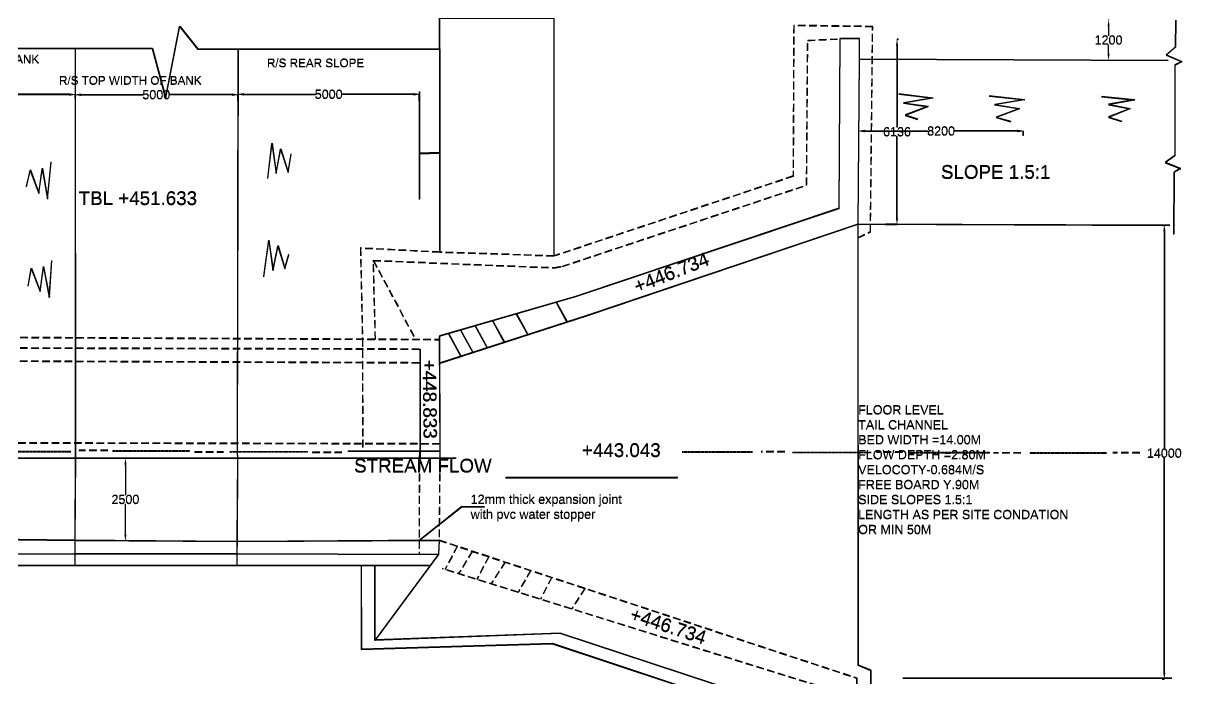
# Model space of a CAD drawing. Header units: inches. Extents: x 112 to 101600, y 95 to 62139.
# Drawn here: x 62724 to 101543, y 19922 to 41872 of the extents above; entities that cross this region are included whole.
import ezdxf

# ---------------------------------------------------------------- set-up
doc = ezdxf.new("R2010")
doc.units = ezdxf.units.IN
doc.header["$MEASUREMENT"] = 0
doc.linetypes.add('HIDDEN2', pattern=[0.1875, 0.125, -0.0625])
for name, color, linetype in [('DIM', 7, 'Continuous'), ('DIMENSION', 255, 'Continuous'), ('DRAWING', 7, 'Continuous'), ('TEXT', 255, 'Continuous')]:
    doc.layers.add(name, color=color, linetype=linetype)
doc.styles.get("Standard").update_dxf_attribs({"font": 'arial.ttf'})
doc.dimstyles.new('HOZ', dxfattribs={"dimtxt": 300, "dimasz": 200, "dimexe": 0.18, "dimexo": 0.0625, "dimgap": 0.09, "dimtad": 0, "dimtih": 1, "dimtoh": 1, "dimdec": 0, "dimzin": 0, "dimdsep": 46, "dimtxsty": 'Standard', "dimcen": 0, "dimadec": 0, "dimazin": 0, "dimtfac": 1, "dimtdec": 0, "dimtofl": 0, "dimtmove": 0, "dimatfit": 3, "dimfxl": 1, "dimtolj": 1, "dimtzin": 0, "dimarcsym": 0})
doc.dimstyles.get("Standard").update_dxf_attribs({"dimtxt": 0.18, "dimasz": 0.18, "dimexe": 0.18, "dimexo": 0.0625, "dimgap": 0.09, "dimtad": 0, "dimtih": 1, "dimtoh": 1, "dimdec": 4, "dimzin": 0, "dimdsep": 46, "dimtxsty": 'Standard', "dimblk": 'OBLIQUE', "dimcen": 0.09, "dimadec": 0, "dimazin": 0, "dimtfac": 1, "dimtdec": 4, "dimtofl": 0, "dimtmove": 0, "dimatfit": 3, "dimfxl": 1, "dimtolj": 1, "dimtzin": 0, "dimarcsym": 0})

# ---------------------------------------------------------------- blocks, each defined once
blk = doc.blocks.new('*D39')
at = {"layer": 'Defpoints', "color": 0, "transparency": 16777216}
for p in [(55179, 39437), (64462, 39473), (64462, 39441)]:
    blk.add_point(p, dxfattribs=at)
at = {"layer": 'DIM', "color": 0, "lineweight": -2, "transparency": 16777216}
for p, q in [((55179, 39437), (55179, 39474)), ((55379, 39473), (59377, 39473)), ((64262, 39473), (60273, 39473)), ((64462, 39441), (64462, 39474))]:
    blk.add_line(p, q, dxfattribs=at)
at = {"layer": 'DIM', "color": 0, "transparency": 16777216}
for points in [[(55379, 39507), (55379, 39440), (55179, 39473)], [(64262, 39507), (64262, 39440), (64462, 39473)]]:
    blk.add_solid(points, dxfattribs=at)
at = {"layer": 'DIM', "color": 0, "transparency": 16777216, "insert": (59825, 39473), "char_height": 300, "attachment_point": 5}
blk.add_mtext('\\A1;8400', dxfattribs=at)
blk = doc.blocks.new('*D40')
at = {"layer": 'Defpoints', "color": 0, "transparency": 16777216}
for p in [(64462, 39373), (69915, 39468), (69915, 39364)]:
    blk.add_point(p, dxfattribs=at)
at = {"layer": 'DIM', "color": 0, "lineweight": -2, "transparency": 16777216}
for p, q in [((64462, 39373), (64462, 39469)), ((64662, 39468), (66733, 39468)), ((69715, 39468), (67628, 39468)), ((69915, 39364), (69915, 39469))]:
    blk.add_line(p, q, dxfattribs=at)
at = {"layer": 'DIM', "color": 0, "transparency": 16777216}
for points in [[(64662, 39502), (64662, 39435), (64462, 39468)], [(69715, 39502), (69715, 39435), (69915, 39468)]]:
    blk.add_solid(points, dxfattribs=at)
at = {"layer": 'DIM', "color": 0, "transparency": 16777216, "insert": (67181, 39468), "char_height": 300, "attachment_point": 5}
blk.add_mtext('\\A1;5000', dxfattribs=at)
blk = doc.blocks.new('*D41')
at = {"layer": 'Defpoints', "color": 0, "transparency": 16777216}
for p in [(69915, 39267), (75994, 39482), (75994, 39267)]:
    blk.add_point(p, dxfattribs=at)
at = {"layer": 'DIM', "color": 0, "lineweight": -2, "transparency": 16777216}
for p, q in [((69915, 39267), (69915, 39482)), ((70115, 39482), (72510, 39482)), ((75794, 39482), (73405, 39482)), ((75994, 39267), (75994, 39482))]:
    blk.add_line(p, q, dxfattribs=at)
at = {"layer": 'DIM', "color": 0, "transparency": 16777216}
for points in [[(70115, 39516), (70115, 39449), (69915, 39482)], [(75794, 39516), (75794, 39449), (75994, 39482)]]:
    blk.add_solid(points, dxfattribs=at)
at = {"layer": 'DIM', "color": 0, "transparency": 16777216, "insert": (72957, 39482), "char_height": 300, "attachment_point": 5}
blk.add_mtext('\\A1;5000', dxfattribs=at)
blk = doc.blocks.new('*D48')
at = {"layer": 'Defpoints', "color": 0, "transparency": 16777216}
for p in [(99091, 41969), (99086, 40629), (99086, 40629)]:
    blk.add_point(p, dxfattribs=at)
at = {"layer": 'DIM', "color": 0, "lineweight": -2, "transparency": 16777216}
for p, q in [((99091, 41969), (99086, 41969)), ((99086, 41769), (99086, 41452)), ((99086, 40829), (99086, 41146)), ((99086, 40629), (99086, 40629))]:
    blk.add_line(p, q, dxfattribs=at)
at = {"layer": 'DIM', "color": 0, "transparency": 16777216}
for points in [[(99052, 41769), (99119, 41769), (99086, 41969)], [(99052, 40829), (99119, 40829), (99086, 40629)]]:
    blk.add_solid(points, dxfattribs=at)
at = {"layer": 'DIM', "color": 0, "transparency": 16777216, "insert": (99086, 41299), "char_height": 300, "attachment_point": 5}
blk.add_mtext('\\A1;1200', dxfattribs=at)
blk = doc.blocks.new('*D49')
at = {"layer": 'Defpoints', "color": 0, "transparency": 16777216}
for p in [(90719, 38128), (96231, 38253), (96231, 38100)]:
    blk.add_point(p, dxfattribs=at)
at = {"layer": 'DIM', "color": 0, "lineweight": -2, "transparency": 16777216}
for p, q in [((90719, 38128), (90719, 38254)), ((90919, 38253), (93027, 38253)), ((96031, 38253), (93923, 38253)), ((96231, 38100), (96231, 38254))]:
    blk.add_line(p, q, dxfattribs=at)
at = {"layer": 'DIM', "color": 0, "transparency": 16777216}
for points in [[(90919, 38287), (90919, 38220), (90719, 38253)], [(96031, 38287), (96031, 38220), (96231, 38253)]]:
    blk.add_solid(points, dxfattribs=at)
at = {"layer": 'DIM', "color": 0, "transparency": 16777216, "insert": (93475, 38253), "char_height": 300, "attachment_point": 5}
blk.add_mtext('\\A1;8200', dxfattribs=at)
blk = doc.blocks.new('*D50')
at = {"layer": 'Defpoints', "color": 0, "transparency": 16777216}
for p in [(100909, 35101), (100883, 19910), (100953, 19910)]:
    blk.add_point(p, dxfattribs=at)
at = {"layer": 'DIM', "color": 0, "lineweight": -2, "transparency": 16777216}
for p, q in [((100909, 35101), (100953, 35101)), ((100953, 34901), (100953, 27619)), ((100953, 20110), (100953, 27312)), ((100884, 19910), (100953, 19910))]:
    blk.add_line(p, q, dxfattribs=at)
at = {"layer": 'DIM', "color": 0, "transparency": 16777216}
for points in [[(100920, 34901), (100987, 34901), (100953, 35101)], [(100920, 20110), (100987, 20110), (100953, 19910)]]:
    blk.add_solid(points, dxfattribs=at)
at = {"layer": 'DIM', "color": 0, "transparency": 16777216, "insert": (100953, 27466), "char_height": 300, "attachment_point": 5}
blk.add_mtext('\\A1;14000', dxfattribs=at)
blk = doc.blocks.new('*D52')
at = {"layer": 'Defpoints', "color": 0, "transparency": 16777216}
for p in [(66184, 27294), (66147, 24541), (66166, 24541)]:
    blk.add_point(p, dxfattribs=at)
at = {"layer": 'DIM', "color": 0, "lineweight": -2, "transparency": 16777216}
for p, q in [((66184, 27294), (66147, 27294)), ((66147, 27094), (66147, 26071)), ((66147, 24741), (66147, 25765)), ((66166, 24541), (66147, 24541))]:
    blk.add_line(p, q, dxfattribs=at)
at = {"layer": 'DIM', "color": 0, "transparency": 16777216}
for points in [[(66114, 27094), (66180, 27094), (66147, 27294)], [(66114, 24741), (66180, 24741), (66147, 24541)]]:
    blk.add_solid(points, dxfattribs=at)
at = {"layer": 'DIM', "color": 0, "transparency": 16777216, "insert": (66147, 25918), "char_height": 300, "attachment_point": 5}
blk.add_mtext('\\A1;2500', dxfattribs=at)
blk = doc.blocks.new('*D60')
at = {"layer": 'Defpoints', "color": 0, "transparency": 16777216}
for p in [(92042, 41320), (91619, 35135), (91998, 35135)]:
    blk.add_point(p, dxfattribs=at)
at = {"layer": 'DIM', "color": 0, "lineweight": -2, "transparency": 16777216}
for p, q in [((92042, 41320), (91997, 41320)), ((91998, 41120), (91998, 38381)), ((91998, 35335), (91998, 38074)), ((91619, 35135), (91998, 35135))]:
    blk.add_line(p, q, dxfattribs=at)
at = {"layer": 'DIM', "color": 0, "transparency": 16777216}
for points in [[(91964, 41120), (92031, 41120), (91998, 41320)], [(91964, 35335), (92031, 35335), (91998, 35135)]]:
    blk.add_solid(points, dxfattribs=at)
at = {"layer": 'DIM', "color": 0, "transparency": 16777216, "insert": (91998, 38227), "char_height": 300, "attachment_point": 5}
blk.add_mtext('\\A1;6136', dxfattribs=at)
blk = doc.blocks.new('_Oblique')
at = {"color": 0, "linetype": 'ByBlock', "lineweight": -2}
blk.add_line((-0.5, -0.5), (0.5, 0.5), dxfattribs=at)
blk = doc.blocks.new('*D64')
at = {"layer": 'Defpoints', "color": 0, "transparency": 16777216}
for p in [(75994, 37517), (76677, 37517), (76677, 37510)]:
    blk.add_point(p, dxfattribs=at)
at = {"layer": 'DIMENSION', "color": 0, "lineweight": -2, "transparency": 16777216}
for p, q in [((75994, 37517), (75994, 37510)), ((75994, 37510), (76335, 37510)), ((76677, 37510), (76336, 37510)), ((76677, 37517), (76677, 37510))]:
    blk.add_line(p, q, dxfattribs=at)
at = {"layer": 'DIMENSION', "color": 0, "lineweight": -2, "transparency": 16777216, "xscale": 0.18, "yscale": 0.18, "zscale": 0.18, "rotation": 180}
blk.add_blockref('_Oblique', (75994, 37510), dxfattribs=at)
at = {"layer": 'DIMENSION', "color": 0, "lineweight": -2, "transparency": 16777216, "xscale": 0.18, "yscale": 0.18, "zscale": 0.18}
blk.add_blockref('_Oblique', (76677, 37510), dxfattribs=at)
at = {"layer": 'DIMENSION', "color": 0, "transparency": 16777216, "insert": (76336, 37510), "char_height": 0.18, "attachment_point": 5}
blk.add_mtext('\\A1;600', dxfattribs=at)
blk = doc.blocks.new('*D102')
at = {"layer": 'Defpoints', "color": 0, "transparency": 16777216}
for p in [(55184, 39455), (64467, 39491), (64467, 39458)]:
    blk.add_point(p, dxfattribs=at)
at = {"layer": 'DIM', "color": 0, "lineweight": -2, "transparency": 16777216}
for p, q in [((55184, 39455), (55184, 39491)), ((55384, 39491), (59382, 39491)), ((64267, 39491), (60277, 39491)), ((64467, 39458), (64467, 39491))]:
    blk.add_line(p, q, dxfattribs=at)
at = {"layer": 'DIM', "color": 0, "transparency": 16777216}
for points in [[(55384, 39524), (55384, 39457), (55184, 39491)], [(64267, 39524), (64267, 39457), (64467, 39491)]]:
    blk.add_solid(points, dxfattribs=at)
at = {"layer": 'DIM', "color": 0, "transparency": 16777216, "insert": (59830, 39491), "char_height": 300, "attachment_point": 5}
blk.add_mtext('\\A1;8400', dxfattribs=at)
blk = doc.blocks.new('*D103')
at = {"layer": 'Defpoints', "color": 0, "transparency": 16777216}
for p in [(64467, 39391), (69920, 39486), (69920, 39381)]:
    blk.add_point(p, dxfattribs=at)
at = {"layer": 'DIM', "color": 0, "lineweight": -2, "transparency": 16777216}
for p, q in [((64467, 39391), (64467, 39486)), ((64667, 39486), (66738, 39486)), ((69720, 39486), (67633, 39486)), ((69920, 39381), (69920, 39486))]:
    blk.add_line(p, q, dxfattribs=at)
at = {"layer": 'DIM', "color": 0, "transparency": 16777216}
for points in [[(64667, 39519), (64667, 39452), (64467, 39486)], [(69720, 39519), (69720, 39452), (69920, 39486)]]:
    blk.add_solid(points, dxfattribs=at)
at = {"layer": 'DIM', "color": 0, "transparency": 16777216, "insert": (67185, 39486), "char_height": 300, "attachment_point": 5}
blk.add_mtext('\\A1;5000', dxfattribs=at)
blk = doc.blocks.new('*D104')
at = {"layer": 'Defpoints', "color": 0, "transparency": 16777216}
for p in [(69920, 39284), (75999, 39500), (75999, 39284)]:
    blk.add_point(p, dxfattribs=at)
at = {"layer": 'DIM', "color": 0, "lineweight": -2, "transparency": 16777216}
for p, q in [((69920, 39285), (69920, 39500)), ((70120, 39500), (72514, 39500)), ((75799, 39500), (73409, 39500)), ((75999, 39285), (75999, 39500))]:
    blk.add_line(p, q, dxfattribs=at)
at = {"layer": 'DIM', "color": 0, "transparency": 16777216}
for points in [[(70120, 39533), (70120, 39466), (69920, 39500)], [(75799, 39533), (75799, 39466), (75999, 39500)]]:
    blk.add_solid(points, dxfattribs=at)
at = {"layer": 'DIM', "color": 0, "transparency": 16777216, "insert": (72962, 39500), "char_height": 300, "attachment_point": 5}
blk.add_mtext('\\A1;5000', dxfattribs=at)
blk = doc.blocks.new('*D111')
at = {"layer": 'Defpoints', "color": 0, "transparency": 16777216}
for p in [(99096, 41986), (99090, 40647), (99090, 40647)]:
    blk.add_point(p, dxfattribs=at)
at = {"layer": 'DIM', "color": 0, "lineweight": -2, "transparency": 16777216}
for p, q in [((99096, 41986), (99090, 41986)), ((99090, 41786), (99090, 41470)), ((99090, 40847), (99090, 41163)), ((99090, 40647), (99090, 40647))]:
    blk.add_line(p, q, dxfattribs=at)
at = {"layer": 'DIM', "color": 0, "transparency": 16777216}
for points in [[(99057, 41786), (99124, 41786), (99090, 41986)], [(99057, 40847), (99124, 40847), (99090, 40647)]]:
    blk.add_solid(points, dxfattribs=at)
at = {"layer": 'DIM', "color": 0, "transparency": 16777216, "insert": (99090, 41316), "char_height": 300, "attachment_point": 5}
blk.add_mtext('\\A1;1200', dxfattribs=at)
blk = doc.blocks.new('*D112')
at = {"layer": 'Defpoints', "color": 0, "transparency": 16777216}
for p in [(90723, 38145), (96236, 38271), (96236, 38118)]:
    blk.add_point(p, dxfattribs=at)
at = {"layer": 'DIM', "color": 0, "lineweight": -2, "transparency": 16777216}
for p, q in [((90723, 38145), (90723, 38271)), ((90923, 38271), (93032, 38271)), ((96036, 38271), (93927, 38271)), ((96236, 38118), (96236, 38271))]:
    blk.add_line(p, q, dxfattribs=at)
at = {"layer": 'DIM', "color": 0, "transparency": 16777216}
for points in [[(90923, 38304), (90923, 38238), (90723, 38271)], [(96036, 38304), (96036, 38238), (96236, 38271)]]:
    blk.add_solid(points, dxfattribs=at)
at = {"layer": 'DIM', "color": 0, "transparency": 16777216, "insert": (93480, 38271), "char_height": 300, "attachment_point": 5}
blk.add_mtext('\\A1;8200', dxfattribs=at)
blk = doc.blocks.new('*D113')
at = {"layer": 'Defpoints', "color": 0, "transparency": 16777216}
for p in [(100914, 35119), (100888, 19927), (100958, 19927)]:
    blk.add_point(p, dxfattribs=at)
at = {"layer": 'DIM', "color": 0, "lineweight": -2, "transparency": 16777216}
for p, q in [((100914, 35119), (100958, 35119)), ((100958, 34919), (100958, 27636)), ((100958, 20127), (100958, 27330)), ((100888, 19927), (100958, 19927))]:
    blk.add_line(p, q, dxfattribs=at)
at = {"layer": 'DIM', "color": 0, "transparency": 16777216}
for points in [[(100924, 34919), (100991, 34919), (100958, 35119)], [(100924, 20127), (100991, 20127), (100958, 19927)]]:
    blk.add_solid(points, dxfattribs=at)
at = {"layer": 'DIM', "color": 0, "transparency": 16777216, "insert": (100958, 27483), "char_height": 300, "attachment_point": 5}
blk.add_mtext('\\A1;14000', dxfattribs=at)
blk = doc.blocks.new('*D115')
at = {"layer": 'Defpoints', "color": 0, "transparency": 16777216}
for p in [(66189, 27312), (66151, 24559), (66170, 24559)]:
    blk.add_point(p, dxfattribs=at)
at = {"layer": 'DIM', "color": 0, "lineweight": -2, "transparency": 16777216}
for p, q in [((66189, 27312), (66151, 27312)), ((66151, 27112), (66151, 26088)), ((66151, 24759), (66151, 25782)), ((66170, 24559), (66151, 24559))]:
    blk.add_line(p, q, dxfattribs=at)
at = {"layer": 'DIM', "color": 0, "transparency": 16777216}
for points in [[(66118, 27112), (66185, 27112), (66151, 27312)], [(66118, 24759), (66185, 24759), (66151, 24559)]]:
    blk.add_solid(points, dxfattribs=at)
at = {"layer": 'DIM', "color": 0, "transparency": 16777216, "insert": (66151, 25935), "char_height": 300, "attachment_point": 5}
blk.add_mtext('\\A1;2500', dxfattribs=at)
blk = doc.blocks.new('*D123')
at = {"layer": 'Defpoints', "color": 0, "transparency": 16777216}
for p in [(92046, 41337), (91623, 35152), (92002, 35152)]:
    blk.add_point(p, dxfattribs=at)
at = {"layer": 'DIM', "color": 0, "lineweight": -2, "transparency": 16777216}
for p, q in [((92046, 41337), (92002, 41337)), ((92002, 41137), (92002, 38398)), ((92002, 35352), (92002, 38091)), ((91624, 35152), (92002, 35152))]:
    blk.add_line(p, q, dxfattribs=at)
at = {"layer": 'DIM', "color": 0, "transparency": 16777216}
for points in [[(91969, 41137), (92035, 41137), (92002, 41337)], [(91969, 35352), (92035, 35352), (92002, 35152)]]:
    blk.add_solid(points, dxfattribs=at)
at = {"layer": 'DIM', "color": 0, "transparency": 16777216, "insert": (92002, 38245), "char_height": 300, "attachment_point": 5}
blk.add_mtext('\\A1;6136', dxfattribs=at)
blk = doc.blocks.new('*D127')
at = {"layer": 'Defpoints', "color": 0, "transparency": 16777216}
for p in [(75999, 37534), (76681, 37534), (76681, 37528)]:
    blk.add_point(p, dxfattribs=at)
at = {"layer": 'DIMENSION', "color": 0, "lineweight": -2, "transparency": 16777216}
for p, q in [((75999, 37534), (75999, 37528)), ((75999, 37528), (76340, 37528)), ((76681, 37528), (76340, 37528)), ((76681, 37534), (76681, 37528))]:
    blk.add_line(p, q, dxfattribs=at)
at = {"layer": 'DIMENSION', "color": 0, "lineweight": -2, "transparency": 16777216, "xscale": 0.18, "yscale": 0.18, "zscale": 0.18, "rotation": 180}
blk.add_blockref('_Oblique', (75999, 37528), dxfattribs=at)
at = {"layer": 'DIMENSION', "color": 0, "lineweight": -2, "transparency": 16777216, "xscale": 0.18, "yscale": 0.18, "zscale": 0.18}
blk.add_blockref('_Oblique', (76681, 37528), dxfattribs=at)
at = {"layer": 'DIMENSION', "color": 0, "transparency": 16777216, "insert": (76340, 37528), "char_height": 0.18, "attachment_point": 5}
blk.add_mtext('\\A1;600', dxfattribs=at)

msp = doc.modelspace()

# ---------------------------------------------------------------- linework, layer by layer
at = {"layer": 'DRAWING'}
for points in [[(68568.2704, 41001.19403), (69918.4095, 41001.19403), (76676.68146, 41001.19403), (76676.68146, 42041.77897), (80500.9299, 42041.77897), (80500.9299, 34066.62745)], [(68572.77183, 41018.59323), (69922.91094, 41018.59323), (76681.18289, 41018.59323), (76681.18289, 42059.17817), (80505.43134, 42059.17817), (80505.43134, 34084.02666)], [(101333.88424, 41959.78839), (101322.70705, 41055.75646), (101021.84274, 40800.08522), (101538.2515, 40575.81208), (101309.23534, 40459.19011), (101306.47371, 37427.9433), (100985.75861, 37202.05842), (101499.20394, 36998.67966), (101277.8916, 36870.46257), (101266.05495, 34798.5777)], [(101338.38567, 41977.1876), (101327.20848, 41073.15566), (101026.34417, 40817.48442), (101542.75293, 40593.21128), (101313.73677, 40476.58931), (101310.97514, 37445.3425), (100990.26004, 37219.45762), (101503.70537, 37016.07886), (101282.39304, 36887.86177), (101270.55638, 34815.9769)], [(67047.73148, 41023.11763), (67495.43009, 39351.13028), (67963.79249, 41760.13682), (68568.2704, 41001.19403)], [(67052.23291, 41040.51683), (67499.93153, 39368.52948), (67968.29392, 41777.53602), (68572.77183, 41018.59323)], [(74044.64411, 23713.58753), (74052.98526, 20907.73986), (80449.29331, 21096.28502), (88530.4931, 18410.82426), (88456.54423, 13424.58138), (91090.69246, 13413.29048), (91126.07611, 20193.67035), (90701.6679, 20361.78097), (90695.50295, 35138.41694), (90738.75521, 40664.86546), (90743.90682, 41345.41237), (90083.17931, 41337.82644), (90048.94981, 35657.69768), (81224.56446, 32706.77993), (76662.05414, 31385.13961), (76681.57792, 27533.59457), (75996.64395, 27527.29359), (73605.53817, 27522.33105)], [(74049.14554, 23730.98673), (74057.4867, 20925.13906), (80453.79474, 21113.68422), (88534.99453, 18428.22346), (88461.04567, 13441.98059), (91095.19389, 13430.68968), (91130.57755, 20211.06955), (90706.16933, 20379.18017), (90700.00439, 35155.81614), (90743.25664, 40682.26467), (90748.40825, 41362.81157), (90087.68074, 41355.22564), (90053.45125, 35675.09688), (81229.0659, 32724.17913), (76666.55557, 31402.53881), (76686.07935, 27550.99377), (76001.14538, 27544.6928), (73610.0396, 27539.73026)], [(9548.3245, 41002.68845), (9548.3245, 35301.20325), (9548.3245, 27580.24484), (9468.21324, 20289.37703), (8991.78444, 20070.46669), (9007.09082, 13151.66245), (11871.14805, 13165.24643), (11864.56535, 18334.60117), (15421.37869, 20197.76706), (19459.09991, 20563.87329), (21457.46132, 20572.78451), (21444.44692, 23713.58753), (25606.91157, 23713.58753), (35419.43364, 23713.58753), (44694.61351, 23713.58753), (55133.2957, 23713.58753), (64429.2798, 23713.58753), (69882.39832, 23713.58753), (74044.64411, 23713.58753), (74509.51137, 23713.58753), (76317.97932, 23713.58753)], [(9552.82594, 41020.08766), (9552.82594, 35318.60246), (9552.82594, 27597.64404), (9472.71467, 20306.77623), (8996.28587, 20087.86589), (9011.59226, 13169.06165), (11875.64948, 13182.64564), (11869.06679, 18352.00037), (15425.88013, 20215.16627), (19463.60134, 20581.27249), (21461.96276, 20590.18372), (21448.94836, 23730.98673), (25611.413, 23730.98673), (35423.93508, 23730.98673), (44699.11494, 23730.98673), (55137.79713, 23730.98673), (64433.78124, 23730.98673), (69886.89976, 23730.98673), (74049.14554, 23730.98673), (74514.0128, 23730.98673), (76322.48075, 23730.98673)], [(57303.94423, 41023.11763), (64461.67499, 41023.11763)], [(57308.44566, 41040.51683), (64466.17642, 41040.51683)], [(64461.67499, 41023.11763), (64466.98883, 27315.49583), (64455.1079, 24552.72151), (64453.16375, 24100.63254), (64453.16375, 23713.58753)], [(64466.17642, 41040.51683), (64471.49027, 27332.89504), (64459.60933, 24570.12072), (64457.66519, 24118.03174), (64457.66519, 23730.98673)], [(64461.67499, 41023.11763), (67047.73148, 41023.11763)], [(64466.17642, 41040.51683), (67052.23291, 41040.51683)], [(69918.4095, 41001.19403), (69894.01975, 27508.20118), (69901.62086, 27290.52232), (69883.22075, 24563.03852), (69879.97135, 24081.37297), (69879.97135, 23713.58753)], [(69922.91094, 41018.59323), (69898.52118, 27525.60039), (69906.12229, 27307.92152), (69887.72218, 24580.43773), (69884.47278, 24098.77217), (69884.47278, 23730.98673)], [(76676.68146, 41001.19403), (76676.68146, 34195.45297)], [(76681.18289, 41018.59323), (76681.18289, 34212.85218)], [(90738.75521, 40664.86546), (101079.57931, 40621.02769)], [(90743.25664, 40682.26467), (101084.08075, 40638.4269)], [(75994.35995, 39566.31177), (75994.35995, 35968.53423)], [(75998.86138, 39583.71098), (75998.86138, 35985.93343)], [(76666.63225, 30481.99446), (81646.20632, 32088.69022), (90695.50295, 35138.41694)], [(76671.13369, 30499.39366), (81650.70776, 32106.08943), (90700.00439, 35155.81614)], [(90695.50295, 35138.41694), (101141.35834, 35100.34167)], [(90700.00439, 35155.81614), (101145.85978, 35117.74087)], [(80581.88793, 32520.61328), (80943.60865, 31861.99198)], [(80586.38936, 32538.01249), (80948.11009, 31879.39118)], [(78448.12241, 31902.51703), (78842.67733, 31184.11122)], [(78452.62384, 31919.91624), (78847.17876, 31201.51042)], [(79244.28598, 32133.14487), (79626.5896, 31437.04621)], [(79248.78741, 32150.54407), (79631.09104, 31454.44541)], [(76969.93004, 31474.32323), (77387.23125, 30714.50096)], [(76974.43148, 31491.72244), (77391.73268, 30731.90017)], [(77373.59511, 31591.25448), (77784.68475, 30842.74222)], [(77378.09654, 31608.65369), (77789.18619, 30860.14143)], [(77863.16743, 31733.07082), (78266.72359, 30998.27556)], [(77867.66887, 31750.47003), (78271.22502, 31015.67476)], [(77222.16339, 27294.41345), (18847.3635, 27294.41345), (18847.36278, 27388.65605)], [(77226.66482, 27311.81265), (18851.86494, 27311.81265), (18851.86421, 27406.05526)], [(18869.80934, 24668.70526), (19503.49252, 24642.94475), (25699.24675, 24602.39838), (35471.80265, 24673.91262), (44674.64265, 24638.8499), (55095.61062, 24666.70974), (64455.1079, 24552.72151), (69882.90413, 24516.1046), (76657.36202, 24552.96318), (76639.50523, 24079.24409)], [(18874.31077, 24686.10447), (19507.99396, 24660.34395), (25703.74818, 24619.79758), (35476.30409, 24691.31182), (44679.14409, 24656.2491), (55100.11206, 24684.10894), (64459.60933, 24570.12072), (69887.40556, 24533.5038), (76661.86345, 24570.36238), (76644.00667, 24096.6433)], [(18790.89288, 24053.34239), (19514.84211, 24046.45538), (25699.24675, 24036.45183), (35471.80265, 24097.63426), (44672.91752, 24097.63426), (55148.34621, 24090.98873), (64453.16375, 24100.63254), (69879.97135, 24100.63254), (76639.50523, 24079.24409), (74508.514, 21208.75199), (74509.51137, 23713.58753)], [(18795.39431, 24070.74159), (19519.34354, 24063.85458), (25703.74818, 24053.85103), (35476.30409, 24115.03346), (44677.41895, 24115.03346), (55152.84764, 24108.38793), (64457.66519, 24118.03174), (69884.47278, 24118.03174), (76644.00667, 24096.6433), (74513.01544, 21226.15119), (74514.0128, 23730.98673)], [(88912.78906, 13885.3449), (88943.64645, 18725.11375), (80712.98466, 21437.74711), (74508.514, 21208.75199)], [(88917.2905, 13902.74411), (88948.14789, 18742.51295), (80717.48609, 21455.14631), (74513.01544, 21226.15119)], [(92190.67197, 19938.63762), (101207.22749, 19938.63762)], [(92195.1734, 19956.03682), (101211.72892, 19956.03682)]]:
    msp.add_lwpolyline(points, dxfattribs=at)
at = {"layer": 'DRAWING', "color": 3, "linetype": 'HIDDEN2', "ltscale": 2000}
for points in [[(90695.69355, 34681.58309), (91108.93609, 34877.39839), (91182.68193, 41749.12212), (88538.02571, 41780.85401), (88518.22466, 36739.77733), (80500.9299, 34066.62745), (76676.68146, 34195.45297), (74021.31952, 34330.62864), (74089.43259, 31288.03251), (74097.24588, 27523.35155)], [(90700.19498, 34698.98229), (91113.43752, 34894.7976), (91187.18336, 41766.52133), (88542.52714, 41798.25321), (88522.7261, 36757.17654), (80505.43134, 34084.02666), (76681.18289, 34212.85218), (74025.82096, 34348.02784), (74093.93403, 31305.43172), (74101.74731, 27540.75075)], [(74523.30628, 31285.91131), (74453.66982, 33918.19283), (80497.17631, 33675.55611), (80790.26144, 33722.4395), (88969.60569, 36441.00211), (89006.45634, 41285.93831), (90083.17931, 41337.82644)], [(74527.80772, 31303.31051), (74458.17125, 33935.59204), (80501.67774, 33692.95531), (80794.76287, 33739.83871), (88974.10712, 36458.40131), (89010.95777, 41303.33752), (90087.68074, 41355.22564)], [(74453.66982, 33918.19283), (75864.83733, 31279.35258)], [(74458.17125, 33935.59204), (75869.33877, 31296.75179)], [(18847.36278, 31344.41338), (18844.89037, 31463.61027), (35481.75671, 31420.12288), (55128.49342, 31380.73228), (76662.61015, 31275.45228)], [(18851.86421, 31361.81258), (18849.3918, 31481.00948), (35486.25815, 31437.52208), (55132.99486, 31398.13148), (76667.11159, 31292.85149)], [(19494.30605, 31105.98932), (76018.4768, 30956.42239)], [(19498.80749, 31123.38853), (76022.97823, 30973.82159)], [(75988.03336, 30487.48853), (48531.74063, 30597.83954)], [(75992.5348, 30504.88773), (48536.24206, 30615.23874)], [(76680.3515, 27775.53567), (18847.36278, 27894.09008)], [(76684.85294, 27792.93487), (18851.86421, 27911.48928)], [(65563.92241, 27573.63205), (64595.64501, 27571.94045)], [(65559.42098, 27556.23284), (64591.14357, 27554.54124)], [(68465.78411, 27513.29993), (69430.24479, 27513.29993)], [(68470.28555, 27530.69913), (69434.74622, 27530.69913)], [(72407.92466, 27499.32189), (73396.82368, 27499.32189)], [(72412.42609, 27516.7211), (73401.32512, 27516.7211)], [(75996.64395, 27527.29359), (75985.74021, 24081.31273)], [(76001.14538, 27544.6928), (75990.24164, 24098.71193)], [(76681.57792, 27533.59457), (76657.36202, 24552.96318)], [(76686.07935, 27550.99377), (76661.86345, 24570.36238)], [(88238.97826, 27509.77057), (87449.66599, 27509.77057)], [(88243.47969, 27527.16977), (87454.16742, 27527.16977)], [(92179.61169, 27497.99715), (91313.61387, 27497.99715)], [(92184.11312, 27515.39635), (91318.1153, 27515.39635)], [(96148.35469, 27474.77551), (95233.90788, 27474.77551)], [(96152.85612, 27492.17472), (95238.40931, 27492.17472)], [(100130.44918, 27476.32918), (99231.18859, 27476.32918)], [(100134.95061, 27493.72838), (99235.69003, 27493.72838)], [(76657.36202, 24552.96318), (90646.69926, 19940.14626), (90676.29566, 13860.64292), (89984.82585, 13860.64292), (90043.04595, 19461.16767), (76767.53131, 23600.25667)], [(76661.86345, 24570.36238), (90651.20069, 19957.54546), (90680.79709, 13878.04212), (89989.32728, 13878.04212), (90047.54738, 19478.56687), (76772.03275, 23617.65587)], [(77268.33794, 24351.50116), (76854.08417, 23573.2709)], [(77272.83937, 24368.90037), (76858.5856, 23590.6701)], [(77770.99672, 24185.75543), (77307.8338, 23431.79917)], [(77775.49815, 24203.15464), (77312.33523, 23449.19837)], [(78319.44798, 24004.91018), (77921.70876, 23240.40296)], [(78323.94941, 24022.30938), (77926.2102, 23257.80216)], [(78868.09109, 23824.00166), (78396.32539, 23092.42524)], [(78872.59253, 23841.40087), (78400.82682, 23109.82444)], [(79725.87276, 23541.1584), (79300.35099, 22810.56479)], [(79730.37419, 23558.55761), (79304.85242, 22827.964)], [(80429.53747, 23309.13336), (80051.50964, 22576.36578)], [(80434.03891, 23326.53257), (80056.01107, 22593.76498)], [(81544.18203, 22941.59263), (81096.35714, 22250.59936)], [(81548.68347, 22958.99183), (81100.85857, 22267.99856)]]:
    msp.add_lwpolyline(points, dxfattribs=at)
at = {"layer": 'DRAWING', "color": 6}
for points in [[(92056.51647, 39498.9535), (93206.87774, 39360.24815), (92214.79429, 39192.59193), (93036.0355, 39072.83746), (92271.74185, 38785.42696), (92688.35696, 38650.70313)], [(92061.01791, 39516.35271), (93211.37917, 39377.64735), (92219.29572, 39209.99113), (93040.53693, 39090.23666), (92276.24328, 38802.82616), (92692.85839, 38668.10234)], [(95085.49421, 39432.32047), (96273.16867, 39303.48737), (95268.21346, 39137.0777), (96101.19763, 39002.8764), (95321.95454, 38713.00166), (95805.62255, 38573.43233)], [(95089.99564, 39449.71967), (96277.6701, 39320.88658), (95272.71489, 39154.47691), (96105.69907, 39020.2756), (95326.45598, 38730.40087), (95810.12398, 38590.83153)], [(98849.80723, 39409.47537), (99962.4223, 39299.2908), (99083.11841, 39139.93382), (99802.88606, 39002.81282), (99086.82843, 38713.74689), (99524.62559, 38576.62589)], [(98854.30866, 39426.87457), (99966.92374, 39316.69001), (99087.61984, 39157.33302), (99807.3875, 39020.21202), (99091.32986, 38731.14609), (99529.12702, 38594.02509)], [(70920.05809, 36675.18394), (71056.23009, 37841.69025), (71196.81409, 36837.10326), (71348.21245, 37650.85478), (71600.54289, 36869.5093), (71701.47543, 37478.02255)], [(70924.55952, 36692.58314), (71060.73153, 37859.08945), (71201.31553, 36854.50246), (71352.71388, 37668.25398), (71605.04433, 36886.9085), (71705.97686, 37495.42175)], [(62834.24572, 36398.60176), (62963.014, 36945.44678), (63243.15418, 36170.4928), (63363.90142, 36998.02103), (63534.95972, 35982.87501), (63662.43606, 37212.82135)], [(62838.74716, 36416.00096), (62967.51544, 36962.84598), (63247.65562, 36187.89201), (63368.40286, 37015.42023), (63539.46116, 36000.27421), (63666.9375, 37230.22055)], [(70787.05287, 33381.38414), (70950.30575, 34586.50786), (71093.64999, 33588.20403), (71256.90287, 34407.52912), (71487.84623, 33651.84082), (71623.22677, 34121.1631)], [(70791.5543, 33398.78334), (70954.80718, 34603.90706), (71098.15143, 33605.60323), (71261.4043, 34424.92832), (71492.34767, 33669.24003), (71627.7282, 34138.5623)], [(62888.57061, 33062.49679), (62994.12942, 33655.59746), (63293.21258, 32886.76332), (63403.16972, 33703.92416), (63596.69407, 32684.66982), (63680.26172, 33910.41118)], [(62893.07204, 33079.896), (62998.63086, 33672.99666), (63297.71402, 32904.16252), (63407.67115, 33721.32337), (63601.1955, 32702.06902), (63684.76315, 33927.81038)]]:
    msp.add_lwpolyline(points, dxfattribs=at)
at = {"layer": 'DRAWING', "color": 2, "linetype": 'HIDDEN2'}
for points in [[(76018.4768, 30956.42239), (76018.4768, 27294.41345)], [(76022.97823, 30973.82159), (76022.97823, 27311.81265)], [(65724.98914, 27565.31984), (68314.95185, 27565.31984)], [(61775.8206, 27520.76807), (64316.39382, 27520.76807)], [(61780.32204, 27538.16727), (64320.89525, 27538.16727)], [(65720.4877, 27547.92064), (68310.45042, 27547.92064)], [(69639.58457, 27519.92364), (72261.55428, 27519.92364)], [(69644.08601, 27537.32284), (72266.05571, 27537.32284)], [(84802.6931, 27509.09057), (87153.34175, 27509.09057)], [(84807.19453, 27526.48977), (87157.84319, 27526.48977)], [(88489.30951, 27493.00237), (91129.73408, 27493.00237)], [(88493.81094, 27510.40157), (91134.23552, 27510.40157)], [(92395.68366, 27487.61589), (95105.06067, 27487.61589)], [(92400.18509, 27505.01509), (95109.56211, 27505.01509)], [(96434.71513, 27479.65684), (99030.66397, 27479.65684)], [(96439.21656, 27497.05604), (99035.1654, 27497.05604)]]:
    msp.add_lwpolyline(points, dxfattribs=at)

# ---------------------------------------------------------------- texts
at = {"layer": 'DIM', "attachment_point": 5}
for s, insert, char_height in [('\\A1;R/S TOP WIDTH OF BANK', (60869.07185, 40655.07747), 279.7489789), ('\\A1;R/S TOP WIDTH OF BANK', (60873.57329, 40672.47667), 279.7489789), ('\\A1;R/S REAR SLOPE', (72517.49423, 40530.22494), 279.7489789), ('\\A1;R/S REAR SLOPE', (72521.99567, 40547.62415), 279.7489789), ('\\A1;R/S TOP WIDTH OF BANK', (66310.16329, 39945.49287), 279.7489789), ('\\A1;R/S TOP WIDTH OF BANK', (66314.66473, 39962.89208), 279.7489789), ('\\A1;SLOPE 1.5:1', (95305.47122, 36878.93739), 450), ('\\A1;SLOPE 1.5:1', (95309.97265, 36896.33659), 450), ('\\A1;TBL +451.633', (66564.51147, 36001.3779), 450), ('\\A1;TBL +451.633', (66569.0129, 36018.77711), 450), ('\\A1;+443.043', (82762.06494, 27565.37565), 450), ('\\A1;+443.043', (82766.56638, 27582.77485), 450), ('\\A1;STREAM FLOW', (76114.41282, 27046.1504), 450), ('\\A1;STREAM FLOW', (76118.91426, 27063.54961), 450)]:
    msp.add_mtext(s, dxfattribs=dict(at, insert=insert, char_height=char_height))
at = {"layer": 'DIM', "char_height": 450, "attachment_point": 5}
for s, insert, rotation in [('\\A1;+446.734', (84441.61035, 33511.64795), 21.5816432), ('\\A1;+446.734', (84446.11178, 33529.04715), 21.5816432), ('\\A1;+448.833', (76343.5559, 29272.58979), 270.66272774), ('\\A1;+448.833', (76348.05733, 29289.989), 270.66272774), ('\\A1;+446.734', (84334.06975, 21682.4028), 341.750645311), ('\\A1;+446.734', (84338.57119, 21699.802), 341.750645311)]:
    msp.add_mtext(s, dxfattribs=dict(at, insert=insert, rotation=rotation))
at = {"layer": 'TEXT', "char_height": 300.4634801, "attachment_point": 1}
for s, insert, width in [('FLOOR LEVEL \\PTAIL CHANNEL \\PBED WIDTH =14.00M \\PFLOW DEPTH =2.80M \\PVELOCOTY-0.684M/S \\PFREE BOARD Y.90M \\PSIDE SLOPES 1.5:1\\PLENGTH AS PER SITE CONDATION OR MIN 50M', (90698.03517, 29068.99847), 7342.9026341), ('FLOOR LEVEL \\PTAIL CHANNEL \\PBED WIDTH =14.00M \\PFLOW DEPTH =2.80M \\PVELOCOTY-0.684M/S \\PFREE BOARD Y.90M \\PSIDE SLOPES 1.5:1\\PLENGTH AS PER SITE CONDATION OR MIN 50M', (90702.5366, 29086.39767), 7342.9026341), ('12mm thick expansion joint with pvc water stopper', (77714.83484, 26073.1731), 5180.6700146), ('12mm thick expansion joint with pvc water stopper', (77719.33628, 26090.57231), 5180.6700146)]:
    msp.add_mtext(s, dxfattribs=dict(at, insert=insert, width=width))

# ---------------------------------------------------------------- dimensions: what is measured, and where the dimension line sits
at = {"layer": 'DIM'}
for base, p1, p2, text, picture, middle in [((99085.73538, 40629.48018), (99091.41235, 41968.61391), (99085.73538, 40629.48018), '1200', '*D48', (99085.73538, 41299.04704)), ((99090.23681, 40646.87938), (99095.91379, 41986.01311), (99090.23681, 40646.87938), '1200', '*D111', (99090.23681, 41316.44625)), ((91997.63984, 35135.05097), (92041.61446, 41319.7414), (91618.94825, 35135.05097), '6136', '*D60', (91997.63984, 38227.39618)), ((92002.14128, 35152.45018), (92046.1159, 41337.1406), (91623.44969, 35152.45018), '6136', '*D123', (92002.14128, 38244.79539)), ((66146.85521, 24541.18239), (66184.1486, 27294.41345), (66165.5748, 24541.18239), '2500', '*D52', (66146.85521, 25917.79792)), ((66151.35665, 24558.58159), (66188.65004, 27311.81265), (66170.07623, 24558.58159), '2500', '*D115', (66151.35665, 25935.19712))]:
    dim = msp.add_linear_dim(base=base, p1=p1, p2=p2, angle=90, text=text, dimstyle='HOZ', dxfattribs=at)
    dim.commit()
    dim.dimension.update_dxf_attribs({"geometry": picture, "text_midpoint": middle})
for base, p1, p2, text, picture, middle in [((64462.28838, 39473.37658), (55179.23657, 39437.20382), (64462.28838, 39440.80246), '8400', '*D39', (59825.14117, 39473.37658)), ((64466.78982, 39490.77579), (55183.73801, 39454.60303), (64466.78982, 39458.20166), '8400', '*D102', (59829.64261, 39490.77579)), ((69915.44924, 39468.35751), (64462.31452, 39373.36404), (69915.44924, 39363.50703), '5000', '*D40', (67180.96307, 39468.35751)), ((69919.95068, 39485.75672), (64466.81596, 39390.76325), (69919.95068, 39380.90623), '5000', '*D103', (67185.4645, 39485.75672)), ((75994.35995, 39482.22594), (69915.27492, 39267.0702), (75994.35995, 39267.0702), '5000', '*D41', (72957.07547, 39482.22594)), ((75998.86138, 39499.62514), (69919.77636, 39284.4694), (75998.86138, 39284.4694), '5000', '*D104', (72961.57691, 39499.62514))]:
    dim = msp.add_linear_dim(base=base, p1=p1, p2=p2, text=text, dimstyle='HOZ', dxfattribs=at)
    dim.commit()
    dim.dimension.update_dxf_attribs({"geometry": picture, "text_midpoint": middle, "dimtype": 160})
for base, p1, p2, picture, middle in [((96231.33233, 38253.48851), (90718.89721, 38127.55926), (96231.33233, 38100.15055), '*D49', (93475.11477, 38253.48851)), ((96235.83377, 38270.88771), (90723.39864, 38144.95847), (96235.83377, 38117.54975), '*D112', (93479.6162, 38270.88771))]:
    dim = msp.add_linear_dim(base=base, p1=p1, p2=p2, text='8200', dimstyle='HOZ', dxfattribs=at)
    dim.commit()
    dim.dimension.update_dxf_attribs({"geometry": picture, "text_midpoint": middle})
for base, p1, p2, picture, middle in [((100953.24185, 19910.0272), (100909.1216, 35101.18817), (100883.49656, 19910.0272), '*D50', (100953.24185, 27465.69415)), ((100957.74328, 19927.4264), (100913.62304, 35118.58738), (100887.99799, 19927.4264), '*D113', (100957.74328, 27483.09335))]:
    dim = msp.add_linear_dim(base=base, p1=p1, p2=p2, angle=90, text='14000', dimstyle='HOZ', dxfattribs=at)
    dim.commit()
    dim.dimension.update_dxf_attribs({"geometry": picture, "text_midpoint": middle, "dimtype": 160})
at = {"layer": 'DIMENSION'}
for base, p1, p2, picture, middle in [((76676.68146, 37510.41912), (75994.35995, 37516.67994), (76676.68146, 37516.67994), '*D64', (76335.5207, 37510.41912)), ((76681.18289, 37527.81832), (75998.86138, 37534.07915), (76681.18289, 37534.07915), '*D127', (76340.02214, 37527.81832))]:
    dim = msp.add_linear_dim(base=base, p1=p1, p2=p2, text='600', dimstyle='Standard', dxfattribs=at)
    dim.commit()
    dim.dimension.update_dxf_attribs({"geometry": picture, "text_midpoint": middle})

# ---------------------------------------------------------------- leaders
at = {"layer": 'TEXT'}
for points in [[(84647.15225, 26639.9134), (78888.8279, 26639.9134)], [(84651.65369, 26657.3126), (78893.32933, 26657.3126)], [(75987.15099, 24549.29238), (77417.54602, 25682.74505), (78177.22208, 25670.9514)], [(75991.65242, 24566.69158), (77422.04745, 25700.14426), (78181.72352, 25688.35061)]]:
    msp.add_leader(points, dimstyle='Standard', override={"dimgap": 0.09, "dimtad": 0}, dxfattribs=at)

doc.saveas('drawing.dxf')
